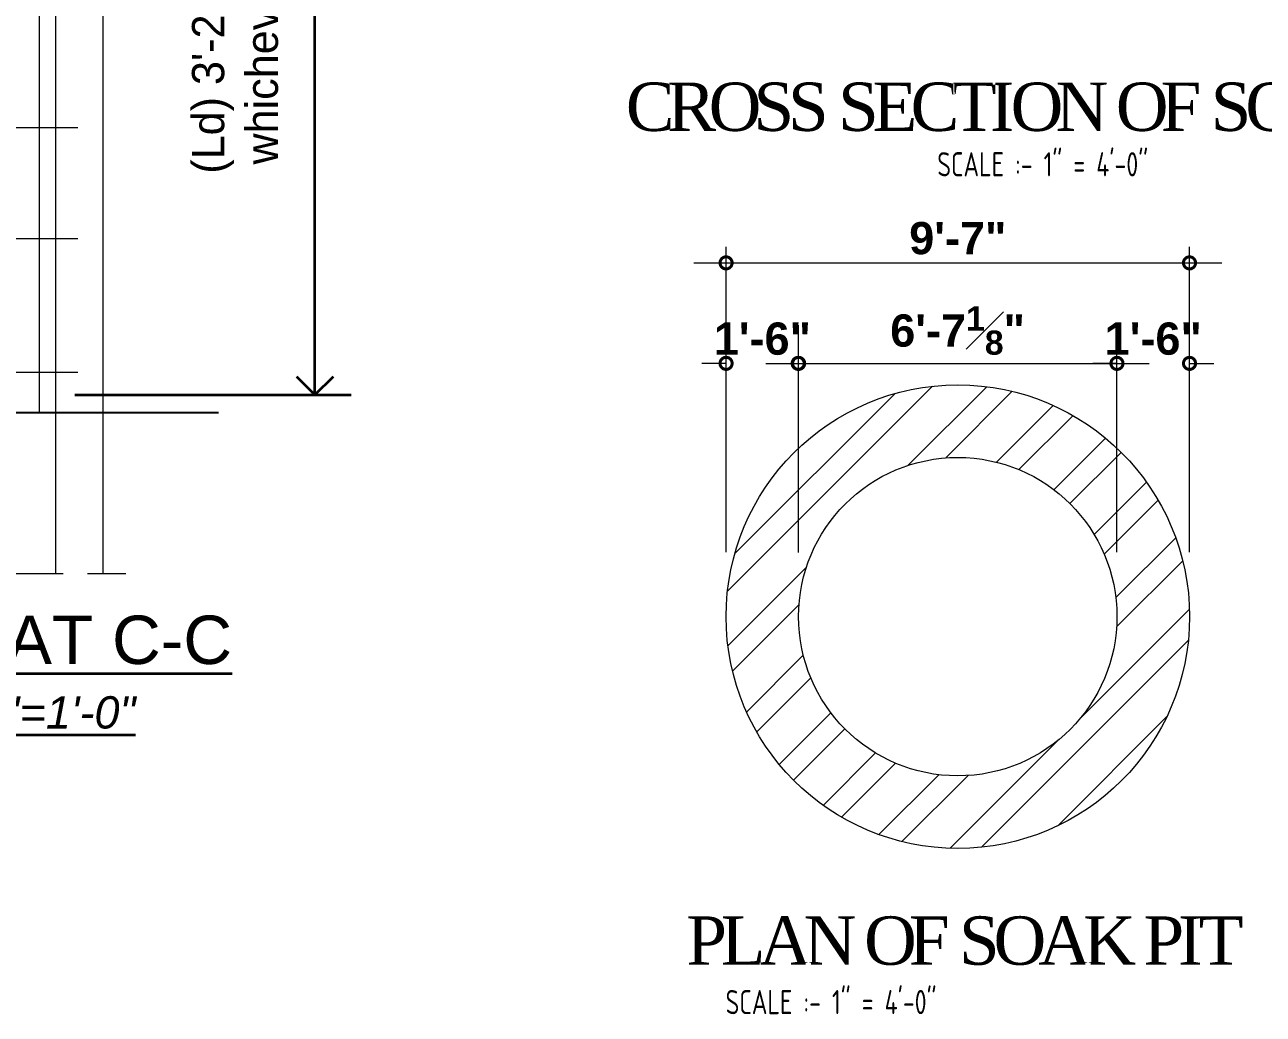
# Model space of a CAD drawing. Header units: inches. Extents: x -9998782 to 66725, y -6520505 to 8308.
# Drawn here: x -4995601 to -4995293.7, y -3259029.2 to -3258783.7 of the extents above; entities that cross this region are included whole.
import ezdxf

# ---------------------------------------------------------------- set-up
doc = ezdxf.new("R2010")
doc.units = ezdxf.units.IN
doc.header["$LTSCALE"] = 2
doc.header["$MEASUREMENT"] = 0
doc.header["$PDMODE"] = 34
doc.linetypes.add('ACAD_ISO02W100', pattern=[15, 12, -3])
doc.layers.get('0').update_dxf_attribs({"linetype": 'CONTINUOUS'})
doc.layers.get('DEFPOINTS').update_dxf_attribs({"color": 141, "linetype": 'CONTINUOUS'})
for name, color, linetype, lineweight in [('1', 7, 'CONTINUOUS', 13), ('DIM_LINE', 173, 'CONTINUOUS', 20), ('HATCH', 60, 'ACAD_ISO02W100', 13), ('OUTLINE', 1, 'CONTINUOUS', 25), ('Rebars', 1, 'CONTINUOUS', 13), ('STIRRUPS', 14, 'CONTINUOUS', 18), ('TEXT', 181, 'CONTINUOUS', 25), ('texts', 152, 'CONTINUOUS', 35), ('tile', 21, 'CONTINUOUS', 9)]:
    doc.layers.add(name, color=color, linetype=linetype, lineweight=lineweight)
doc.layers.add('DIM', color=5, linetype='CONTINUOUS')
doc.styles.add('Capt 1', font='arial.ttf', dxfattribs={"height": 12})
doc.styles.add('ordinary', font='times.ttf')
doc.styles.add('PRABIN', font='BKANT.TTF', dxfattribs={"height": 8})
doc.styles.add('STYLE1', font='arialbd.ttf')
doc.dimstyles.new("Copy of S-2'", dxfattribs={"dimscale": 96, "dimtxt": 9, "dimasz": 0.09375, "dimexe": 0.09375, "dimexo": 0.09375, "dimgap": 0.0625, "dimtad": 1, "dimdec": 0, "dimlfac": 0.25, "dimzin": 3, "dimdsep": 46, "dimlunit": 3, "dimtxsty": 'PRABIN', "dimblk": 'OPEN90', "dimcen": 0.09375, "dimdle": 0.09375, "dimclrd": 256, "dimclre": 34, "dimclrt": 256, "dimadec": 0, "dimazin": 1, "dimtfac": 1, "dimtdec": 0, "dimtix": 1, "dimtmove": 0, "dimatfit": 3, "dimldrblk": 'DOTSMALL', "dimfxl": 1, "dimtolj": 1, "dimtzin": 1, "dimarcsym": 0})
doc.dimstyles.new('Ronika', dxfattribs={"dimtxt": 8, "dimasz": 6, "dimexe": 4, "dimexo": 16, "dimgap": 2, "dimtad": 1, "dimdec": 3, "dimzin": 3, "dimdsep": 46, "dimlunit": 4, "dimtxsty": 'STYLE1', "dimblk": 'DOTSMALL', "dimcen": 2, "dimdle": 8, "dimclrd": 256, "dimclre": 7, "dimclrt": 256, "dimadec": 0, "dimazin": 0, "dimtfac": 0.75, "dimtdec": 3, "dimtix": 1, "dimtofl": 0, "dimtmove": 2, "dimatfit": 3, "dimfxl": 1, "dimfrac": 1, "dimtolj": 1, "dimtzin": 0, "dimlwd": 13, "dimlwe": 13, "dimarcsym": 0})

# ---------------------------------------------------------------- blocks, each defined once
blk = doc.blocks.new('_DOTSMALL')
at = {"color": 0, "linetype": 'ByBlock', "const_width": 0.5}
blk.add_lwpolyline([(-0.0625, 0, 1), (0.0625, 0, 1)], format="xyb", close=True, dxfattribs=at)
blk = doc.blocks.new('*D105')
at = {"layer": 'DEFPOINTS', "color": 0, "transparency": 16777216}
for p in [(-176301.19, 44057.01), (-176319.19, 43994.18), (-176301.19, 43994.11)]:
    blk.add_point(p, dxfattribs=at)
at = {"layer": 'DIM_LINE', "color": 7, "lineweight": 13, "transparency": 16777216}
for p, q in [((-176319.19, 44010.18), (-176319.19, 44061.01)), ((-176301.19, 44010.11), (-176301.19, 44061.01))]:
    blk.add_line(p, q, dxfattribs=at)
at = {"layer": 'DIM_LINE', "lineweight": 13, "transparency": 16777216}
for p, q in [((-176319.19, 44057.01), (-176325.19, 44057.01)), ((-176301.19, 44057.01), (-176295.19, 44057.01))]:
    blk.add_line(p, q, dxfattribs=at)
at = {"layer": 'DIM_LINE', "lineweight": 13, "transparency": 16777216, "xscale": 6, "yscale": 6, "zscale": 6}
blk.add_blockref('_DOTSMALL', (-176319.19, 44057.01), dxfattribs=at)
at = {"layer": 'DIM_LINE', "lineweight": 13, "transparency": 16777216, "xscale": 6, "yscale": 6, "zscale": 6, "rotation": 180}
blk.add_blockref('_DOTSMALL', (-176301.19, 44057.01), dxfattribs=at)
at = {"layer": 'DIM_LINE', "transparency": 16777216, "insert": (-176310.19, 44063.1), "char_height": 8, "attachment_point": 5, "style": 'STYLE1'}
blk.add_mtext('\\A1;1\'-6"', dxfattribs=at)
blk = doc.blocks.new('*D106')
at = {"layer": 'DEFPOINTS', "color": 0, "transparency": 16777216}
for p in [(-176222.21, 44057.01), (-176301.3, 44050.53), (-176222.21, 44050.53)]:
    blk.add_point(p, dxfattribs=at)
at = {"layer": 'DIM_LINE', "color": 7, "lineweight": 13, "transparency": 16777216}
for p, q in [((-176301.3, 44066.53), (-176301.3, 44061.01)), ((-176222.21, 44066.53), (-176222.21, 44061.01))]:
    blk.add_line(p, q, dxfattribs=at)
at = {"layer": 'DIM_LINE', "lineweight": 13, "transparency": 16777216}
blk.add_line((-176309.3, 44057.01), (-176214.21, 44057.01), dxfattribs=at)
at = {"layer": 'DIM_LINE', "lineweight": 13, "transparency": 16777216, "xscale": 6, "yscale": 6, "zscale": 6, "rotation": 180}
blk.add_blockref('_DOTSMALL', (-176301.3, 44057.01), dxfattribs=at)
at = {"layer": 'DIM_LINE', "lineweight": 13, "transparency": 16777216, "xscale": 6, "yscale": 6, "zscale": 6}
blk.add_blockref('_DOTSMALL', (-176222.21, 44057.01), dxfattribs=at)
at = {"layer": 'DIM_LINE', "transparency": 16777216, "insert": (-176261.75, 44065.16), "char_height": 8, "attachment_point": 5, "style": 'STYLE1'}
blk.add_mtext('\\A1;6\'-7{\\H0.750000x;\\S1#8;}"', dxfattribs=at)
blk = doc.blocks.new('*D107')
at = {"layer": 'DEFPOINTS', "color": 0, "transparency": 16777216}
for p in [(-176204.21, 44057.01), (-176222.21, 43994.19), (-176204.21, 43994.19)]:
    blk.add_point(p, dxfattribs=at)
at = {"layer": 'DIM_LINE', "color": 7, "lineweight": 13, "transparency": 16777216}
for p, q in [((-176222.21, 44010.19), (-176222.21, 44061.01)), ((-176204.21, 44010.19), (-176204.21, 44061.01))]:
    blk.add_line(p, q, dxfattribs=at)
at = {"layer": 'DIM_LINE', "lineweight": 13, "transparency": 16777216}
for p, q in [((-176222.21, 44057.01), (-176228.21, 44057.01)), ((-176204.21, 44057.01), (-176198.21, 44057.01))]:
    blk.add_line(p, q, dxfattribs=at)
at = {"layer": 'DIM_LINE', "lineweight": 13, "transparency": 16777216, "xscale": 6, "yscale": 6, "zscale": 6}
blk.add_blockref('_DOTSMALL', (-176222.21, 44057.01), dxfattribs=at)
at = {"layer": 'DIM_LINE', "lineweight": 13, "transparency": 16777216, "xscale": 6, "yscale": 6, "zscale": 6, "rotation": 180}
blk.add_blockref('_DOTSMALL', (-176204.21, 44057.01), dxfattribs=at)
at = {"layer": 'DIM_LINE', "transparency": 16777216, "insert": (-176213.21, 44063.1), "char_height": 8, "attachment_point": 5, "style": 'STYLE1'}
blk.add_mtext('\\A1;1\'-6"', dxfattribs=at)
blk = doc.blocks.new('*D108')
at = {"layer": 'DEFPOINTS', "color": 0, "transparency": 16777216}
for p in [(-176204.21, 44081.94), (-176319.19, 43994.18), (-176204.21, 43994.19)]:
    blk.add_point(p, dxfattribs=at)
at = {"layer": 'DIM_LINE', "color": 7, "lineweight": 13, "transparency": 16777216}
for p, q in [((-176319.19, 44010.18), (-176319.19, 44085.94)), ((-176204.21, 44010.19), (-176204.21, 44085.94))]:
    blk.add_line(p, q, dxfattribs=at)
at = {"layer": 'DIM_LINE', "lineweight": 13, "transparency": 16777216}
blk.add_line((-176327.19, 44081.94), (-176196.21, 44081.94), dxfattribs=at)
at = {"layer": 'DIM_LINE', "lineweight": 13, "transparency": 16777216, "xscale": 6, "yscale": 6, "zscale": 6, "rotation": 180}
blk.add_blockref('_DOTSMALL', (-176319.19, 44081.94), dxfattribs=at)
at = {"layer": 'DIM_LINE', "lineweight": 13, "transparency": 16777216, "xscale": 6, "yscale": 6, "zscale": 6}
blk.add_blockref('_DOTSMALL', (-176204.21, 44081.94), dxfattribs=at)
at = {"layer": 'DIM_LINE', "transparency": 16777216, "insert": (-176261.7, 44088.03), "char_height": 8, "attachment_point": 5, "style": 'STYLE1'}
blk.add_mtext('\\A1;9\'-7"', dxfattribs=at)
blk = doc.blocks.new('HJGHG')
at = {"insert": (-170843.009, 55376.2318), "char_height": 6, "width": 136.473322, "attachment_point": 5, "style": 'ordinary'}
blk.add_mtext('{\\Fisocp3|c0;\\W0.8;SCALE :- 1" = 4\'-0" }', dxfattribs=at)
at = {"layer": 'TEXT', "insert": (-170946.4416, 55396.5215), "char_height": 12, "width": 950.154532, "attachment_point": 1, "style": 'ordinary'}
blk.add_mtext('{\\fTimes New Roman|b0|i0|c0|p18;\\T0.8;CROSS SECTION OF SOAK PIT}', dxfattribs=at)
blk = doc.blocks.new('_Open90')
at = {"color": 0, "linetype": 'ByBlock', "lineweight": -2}
for p, q in [((-0.5, 0.5), (0, 0)), ((0, 0), (-1, 0)), ((0, 0), (-0.5, -0.5))]:
    blk.add_line(p, q, dxfattribs=at)
blk = doc.blocks.new('*D88')
at = {"layer": 'DEFPOINTS', "color": 0, "lineweight": 35, "transparency": 16777216}
for p in [(91107.77, -154925.31), (91176.36, -154925.31), (91107.77, -155135.3)]:
    blk.add_point(p, dxfattribs=at)
at = {"layer": 'DIM', "color": 34, "lineweight": -2, "transparency": 16777216}
for p, q in [((91116.77, -154925.31), (91185.36, -154925.31)), ((91116.77, -155135.3), (91185.36, -155135.3))]:
    blk.add_line(p, q, dxfattribs=at)
at = {"layer": 'DIM', "lineweight": -2, "transparency": 16777216}
blk.add_line((91176.36, -155126.3), (91176.36, -154934.31), dxfattribs=at)
at = {"layer": 'DIM', "lineweight": -2, "transparency": 16777216, "xscale": 9, "yscale": 9, "zscale": 9}
for p, rotation in [((91176.36, -154925.31), 90), ((91176.36, -155135.3), 270)]:
    blk.add_blockref('_Open90', p, dxfattribs=dict(at, rotation=rotation))
at = {"layer": 'DIM', "transparency": 16777216, "insert": (91157.72, -155030.31), "char_height": 8, "attachment_point": 5, "rotation": 90, "style": 'PRABIN'}
blk.add_mtext('\\A1;(Ld) 3\'-2"60%%C or 2\'-5" \\Pwhichever is greater', dxfattribs=at)
blk = doc.blocks.new('GJHGF')
at = {"layer": 'HATCH', "lineweight": 9, "ltscale": 5}
h = blk.add_hatch(dxfattribs=at)
h.set_pattern_fill('STEEL', color=256, scale=119.2698, style=0)
h.set_pattern_definition([(45, (-304724.405, 177462.562), (-10.5420605, 10.5420605), []), (45, (-304724.405, 177470.016), (-10.5420605, 10.5420605), [])])
h.paths.add_polyline_path([(-170692.2341, 55846.9242, 1), (-170807.221, 55846.9242, 1)])
h.paths.add_polyline_path([(-170789.221, 55846.9242, -1), (-170710.2341, 55846.9242, -1)], flags=16)
at = {"layer": '1', "color": 1}
for radius in [57.4934, 39.4934]:
    blk.add_circle((-170749.7275, 55846.9242), radius, dxfattribs=at)
at = {"insert": (-170781.1699, 55751.3025), "char_height": 6, "width": 136.473322, "attachment_point": 5, "style": 'ordinary'}
blk.add_mtext('{\\Fisocp3|c0;\\W0.8;SCALE :- 1" = 4\'-0" }', dxfattribs=at)
at = {"layer": 'TEXT', "insert": (-170817.069, 55772.5807), "char_height": 12, "width": 149.932109, "attachment_point": 1, "style": 'ordinary'}
blk.add_mtext('{\\fTimes New Roman|b0|i0|c0|p18;\\T0.8;PLAN OF SOAK PIT}', dxfattribs=at)
at = {"layer": 'DIM_LINE'}
for base, p1, p2, picture, middle in [((-170692.2341, 55934.6816), (-170807.221, 55846.9222), (-170692.2341, 55846.9242), '*D108', (-170749.7275, 55940.7662)), ((-170710.2341, 55909.7498), (-170789.333, 55903.2656), (-170710.2341, 55903.2656), '*D106', (-170749.7835, 55917.8937)), ((-170789.2209, 55909.7498), (-170807.221, 55846.9217), (-170789.2209, 55846.8458), '*D105', (-170798.2209, 55915.8344)), ((-170692.2341, 55909.7498), (-170710.2341, 55846.9242), (-170692.2341, 55846.9242), '*D107', (-170701.2341, 55915.8344))]:
    dim = blk.add_linear_dim(base=base, p1=p1, p2=p2, dimstyle='Ronika', dxfattribs=at)
    dim.commit()
    dim.dimension.update_dxf_attribs({"geometry": picture, "text_midpoint": middle, "insert": (5511.9712, 11852.7381)})
blk = doc.blocks.new('WEDF')
at = {"layer": 'DIM'}
blk.add_line((91152.42, -155139.77), (91084.66, -155139.77), dxfattribs=at)
at = {"layer": 'HATCH'}
blk.add_line((91089.91, -155179.59), (91129.46, -155179.59), dxfattribs=at)
at = {"layer": 'OUTLINE', "lineweight": 18, "ltscale": 0.1}
blk.add_line((91123.76, -154807.32), (91123.76, -155179.59), dxfattribs=at)
at = {"layer": 'Rebars'}
for p, q in [((91107.92, -154929.79), (91107.92, -155139.77)), ((91112.03, -154929.78), (91112.03, -155179.59))]:
    blk.add_line(p, q, dxfattribs=at)
at = {"layer": 'STIRRUPS', "ltscale": 0.1}
for p, q in [((91062.27, -155068.96), (91117.55, -155068.96)), ((91062.27, -155096.56), (91117.55, -155096.56)), ((91062.27, -155129.68), (91117.55, -155129.68))]:
    blk.add_line(p, q, dxfattribs=at)
at = {"layer": 'texts', "ltscale": 0.1, "insert": (91096.2, -155204.13), "char_height": 12, "width": 399.2872, "attachment_point": 5, "style": 'Capt 1'}
blk.add_mtext('{\\LDETAIL AT C-C\\P\\fArial|b0|i1|c0|p34;\\H0.66667x;Scale: 1\'=1\'-0"}', dxfattribs=at)
at = {"layer": 'DIM'}
dim = blk.add_aligned_dim(p1=(91107.77, -155135.3), p2=(91107.77, -154925.31), distance=-68.59, text='(Ld) 3\'-2"60%%C or 2\'-5" \\Pwhichever is greater', dimstyle="Copy of S-2'", dxfattribs=at)
dim.commit()
dim.dimension.update_dxf_attribs({"geometry": '*D88', "text_midpoint": (91157.72, -155030.31)})

msp = doc.modelspace()

# ---------------------------------------------------------------- block references
at = {"color": 5, "lineweight": 35}
msp.add_blockref('WEDF', (-5086705.35, -3103740.22), dxfattribs=at)
at = {"layer": 'tile'}
for name, p in [('HJGHG', (-4824505.42, -3314194.57)), ('GJHGF', (-4824619.77, -3314777.47))]:
    msp.add_blockref(name, p, dxfattribs=at)

doc.saveas('drawing.dxf')
